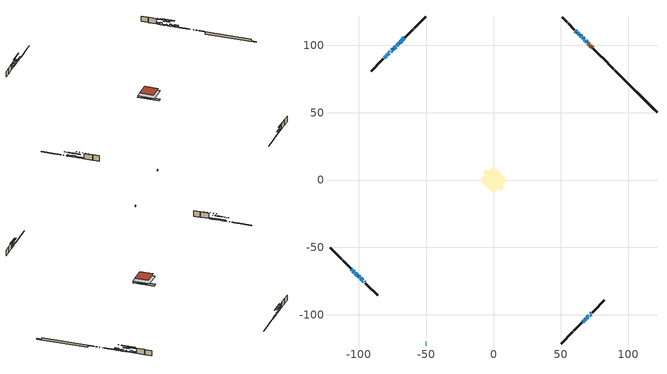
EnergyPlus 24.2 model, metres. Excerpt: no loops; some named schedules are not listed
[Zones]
conditioned space
 floor outside (Floor1 construction): -1.71,0 0,1.71 1.71,0 0,-1.71 z1.16
 floor outside (Floor2 construction): -5.49,0 0,5.49 5.49,0 0,-5.49 z1.16
 floor adiabatic (AdiabaticFloorConstruction): -10.21,0 0,10.21 10.21,0 0,-10.21 z3.6
 floor foundation (Slab1 construction): -7.83,5.43 -5.43,7.83 7.83,-5.43 5.43,-7.83 z-0.8
 wall outside (RimJoist1 construction): 50.3,-121.45 59.02,-112.73 / -121.45,-50.3 -112.73,-59.02 / -50.3,121.45 -59.02,112.73 / 89.47,82.29 80.75,91 z1.16:1.46
 wall outside (RimJoist2 construction): 59.68,-112.07 65.55,-106.2 / -112.07,-59.68 -106.2,-65.55 / -59.68,112.07 -65.55,106.2 / 80.09,91.66 74.22,97.53 z1.16:1.46
 wall outside (AdiabaticWallConstruction 1): 73.56,98.19 73.26,98.49 / 72.61,99.14 72,99.75 / 71.34,100.41 70.93,100.82 z1.16:3.19
 wall outside (AdiabaticWallConstruction): 70.27,101.48 69.75,102 / -50.31,-121.45 -49.85,-121.45 z1.16:2.38; 66.21,-105.54 67.04,-104.72 / 67.69,-104.06 68.52,-103.23 / 69.17,-102.58 70,-101.75 / -98.77,-72.98 -97.12,-74.63 z1.16:2; -105.54,-66.21 -105.16,-66.59 / 66.51,105.24 66.13,105.62 / -77.52,94.23 -79.19,92.56 z1.16:2.3; -104.51,-67.24 -103.25,-68.5 z1.16:2.13; -102.6,-69.16 -100.8,-70.95 z1.16:2.48; -100.14,-71.61 -99.42,-72.33 / 61.83,109.92 60.79,110.97 / -76.15,95.61 -76.87,94.89 / 71.85,-99.9 72.57,-99.18 z1.16:2.18; 69.1,102.65 68.36,103.39 / -74.75,97 -75.49,96.26 z1.16:2.56; 67.7,104.05 67.16,104.59 / 65.48,106.28 64.4,107.35 z1.16:1.54; -66.21,105.54 -69.66,102.09 / -70.31,101.44 -71.97,99.79 z1.16:2.05; -72.62,99.13 -74.1,97.66 z1.16:2.58; 63.74,108.01 62.48,109.27 / -79.85,91.9 -81.11,90.65 z1.16:3.19; 70.65,-101.1 71.2,-100.56 z1.16:1.72; -96.46,-75.29 -95.85,-75.9 z1.16:1.8
 wall outside (Wall1 construction): 73.23,-98.52 78,-93.75 / -95.19,-76.56 -90.42,-81.34 / -81.76,89.99 -86.54,85.21 / 60.13,111.62 55.35,116.4 z1.16:6.04
 wall outside (Wall2 construction): 78.66,-93.09 82.4,-89.36 / -89.76,-81.99 -86.03,-85.73 / -87.2,84.55 -90.93,80.82 / 54.7,117.06 50.96,120.79 z1.16:6.04
 wall foundation (FoundationWall1 construction): 90.12,81.63,-0.8 90.12,81.63,1.16 118.31,53.44,1.16 118.31,53.44,-0.13 121.45,50.3,-0.13 121.45,50.3,-0.8
 window (WindowConstruction 20): 70.27,101.48 69.75,102 z1.16:2.38
 window (WindowConstruction 8): 66.21,-105.54 67.03,-104.72 z1.16:2
 window (WindowConstruction 9): -105.54,-66.21 -105.17,-66.59 z1.16:2.3
 window (WindowConstruction 10): -104.51,-67.24 -103.25,-68.5 z1.16:2.13
 window (WindowConstruction 11): -102.6,-69.16 -100.8,-70.95 z1.16:2.48
 window (WindowConstruction 12): -100.14,-71.61 -99.42,-72.33 z1.16:2.17
 window (WindowConstruction 13): 69.1,102.65 68.36,103.39 z1.16:2.56
 window (WindowConstruction 14): 67.7,104.05 67.16,104.59 z1.16:1.54
 window (WindowConstruction 15): -66.21,105.54 -69.66,102.09 z1.16:2.05
 window (WindowConstruction 16): -70.31,101.44 -71.97,99.79 z1.16:2.05
 window (WindowConstruction): 66.51,105.24 66.13,105.62 z1.16:2.3
 window (WindowConstruction 17): 67.69,-104.06 68.52,-103.23 z1.16:2
 window (WindowConstruction 18): 69.17,-102.58 70,-101.75 z1.16:2
 window (WindowConstruction 19): -98.77,-72.98 -97.12,-74.63 z1.16:2
 window (WindowConstruction 25): -50.3,-121.45 -49.85,-121.45 z1.16:2.38
 window (WindowConstruction 21): 65.47,106.28 64.4,107.35 z1.16:1.54
 window (WindowConstruction 22): -72.62,99.13 -74.1,97.66 z1.16:2.58
 window (WindowConstruction 1): 63.74,108.01 62.48,109.27 z1.16:3.19
 window (WindowConstruction 23): 70.66,-101.1 71.2,-100.56 z1.16:1.72
 window (WindowConstruction 24): -96.46,-75.29 -95.85,-75.9 z1.16:1.79
 window (WindowConstruction 2): 61.83,109.92 60.79,110.96 z1.16:2.17
 window (WindowConstruction 3): -74.75,97 -75.49,96.26 z1.16:2.56
 window (WindowConstruction 4): -76.15,95.6 -76.86,94.89 z1.16:2.17
 window (WindowConstruction 5): -77.52,94.23 -79.19,92.56 z1.16:2.3
 window (WindowConstruction 6): -79.85,91.9 -81.11,90.65 z1.16:3.19
 window (WindowConstruction 7): 71.85,-99.9 72.57,-99.18 z1.16:2.17
 door (Door): 73.56,98.19 73.26,98.49 z1.16:3.19
 door (Door 1): 72.61,99.14 72,99.75 z1.16:3.19
 door (Door 2): 71.34,100.41 70.93,100.82 z1.16:3.19
 ceiling adiabatic (AdiabaticFloorConstruction): 0,-10.21 10.21,0 0,10.21 -10.21,0 z3.6
 roof outside (Roof1 construction): 0,8.41 -8.41,0 0,-8.41 8.41,0 z6.04
shading: 68.8,-102.96 64.45,-107.3 64.74,-107.59 69.09,-103.25 z4.49; -103.4,-68.35 -107.3,-64.45 -107.59,-64.74 -103.7,-68.64 z4.79; -101.49,-70.26 -106.27,-65.48 -106.56,-65.77 -101.78,-70.55 z4.62; -99.04,-72.71 -104.36,-67.4 -104.65,-67.69 -99.33,-73 z4.97; -97.66,-74.09 -101.9,-69.85 -102.19,-70.14 -97.96,-74.38 z4.67; 68.22,103.53 69.24,102.51 69.53,102.8 68.51,103.83 z2.76; 63.7,108.05 71.17,100.58 71.46,100.87 63.99,108.34 z6.44; -69.8,101.95 -66.07,105.68 -66.36,105.98 -70.09,102.24 z2.25; -72.11,99.64 -70.17,101.58 -70.46,101.87 -72.4,99.94 z2.25; 64.37,107.38 68.27,103.48 68.56,103.77 64.66,107.67 z4.79; 68.66,-103.09 67.55,-104.2 67.84,-104.49 68.95,-103.38 z2.2; 70.14,-101.61 69.03,-102.72 69.32,-103.01 70.43,-101.9 z2.2; -96.98,-74.78 -98.91,-72.84 -99.2,-73.13 -97.27,-75.07 z2.2; 60.93,110.82 68.94,102.81 69.23,103.1 61.22,111.11 z6.44; -77.56,94.19 -69.16,102.6 -69.45,102.89 -77.85,94.48 z7.48; 60.72,111.03 65.5,106.25 65.79,106.54 61.01,111.32 z5.68; 74.66,-97.09 67.19,-104.56 67.48,-104.85 74.95,-97.38 z6.62; -92.38,-79.37 -99.93,-71.83 -100.22,-72.12 -92.68,-79.66 z6.7; 60.64,111.11 61.97,109.78 62.26,110.07 60.94,111.4 z2.38; -77.25,94.5 -72.99,98.76 -73.28,99.05 -77.54,94.79 z5.05; -78.63,93.13 -74.39,97.37 -74.68,97.66 -78.92,93.42 z4.67; -80.95,90.8 -75.76,95.99 -76.05,96.28 -81.24,91.09 z4.79; -82.87,88.89 -78.09,93.66 -78.38,93.95 -83.16,89.18 z5.68; 74.33,-97.42 70.09,-101.66 70.38,-101.95 74.62,-97.71 z4.67
[Building]
Building 1: Terrain=Suburbs
[Site:Location]
Edmonton Intl AP_AB: Latitude {deg}=53.31; Longitude {deg}=-113.58; Time Zone {hr}=-7; Elevation {m}=723; Keep Site Location Information=Yes
[Site:GroundTemperature:Shallow]
-1.56185, -3.61833, -3.78302, -2.80711, 1.11059, 5.01004, 8.39065, 10.5322, 10.7141, 8.97234, 5.67794, 1.89811
[Site:WaterMainsTemperature]
Calculation Method=Schedule; Temperature Schedule=mains temperature schedule
[Material] Roughness=Rough; Thermal Absorptance=0.9
Name | Thickness {m} | Conductivity {W/m-K} | Density {kg/m3} | Specific Heat {J/kg-K} | Solar Absorptance | Visible Absorptance
asphalt or fiberglass shingles | 0.00635 | 0.162714 | 1121.4 | 1465.45 | 0.4 | 0.4
concrete 4.0 in. | 0.1016 | 1.803125 | 2242.8 | 837.4 | 0.7 | 0.7
concrete 8.0 in. | 0.2032 | 1.803125 | 2242.8 | 837.4 | 0.7 | 0.7
door material | 0.04445 | 0.053851 | 512.64 | 1214.23 | 0.7 | 0.7
door material 1 | 0.04445 | 0.188738 | 512.64 | 1214.23 | 0.7 | 0.7
exterior vertical ins | 0.0454343 | 0.029427 | 32.04 | 1214.23 | 0.7 | 0.7
floor covering | 0.0127 | 0.0433444 | 54.468 | 1339.84 | 0.6 | 0.6
floor rigid ins | 0.051816 | 0.029427 | 32.04 | 1214.23 | 0.7 | 0.7
floor rigid ins 1; wall rigid ins | 0.512978 | 0.029427 | 32.04 | 1214.23 | 0.7 | 0.7
floor stud and cavity | 0.1397 | 0.463428 | 92.3553 | 1139.71 | 0.7 | 0.7
floor stud and cavity 1 | 0.1397 | 0.375657 | 92.3553 | 1139.71 | 0.7 | 0.7
floor stud and cavity 2 | 0.1397 | 1.75129 | 37.0049 | 1207.88 | 0.7 | 0.7
furniture material conditioned space 1 | 0.1524 | 0.115458 | 640.8 | 1214.23 | 0.6 | 0.6
gypsum board | 0.0127 | 0.160291 | 801 | 837.4 | 0.6 | 0.6
gypsum board 1 | 0.0127 | 0.160291 | 801 | 837.4 | 0.7 | 0.7
osb sheathing 0.5 in. | 0.0127 | 0.115458 | 512.64 | 1214.23 | 0.7 | 0.7
osb sheathing 0.75 in. | 0.01905 | 0.115458 | 512.64 | 1214.23 | 0.7 | 0.7
osb sheathing 2.0 in. | 0.0508 | 0.115458 | 512.64 | 1214.23 | 0.7 | 0.7
rim joist stud and cavity | 0.0508 | 0.0296329 | 125.044 | 1163.47 | 0.6 | 0.6
roof rigid ins | 0.103632 | 0.029427 | 32.04 | 1214.23 | 0.7 | 0.7
roof stud and cavity | 0.2032 | 0.227642 | 78.34581 | 1123.46 | 0.7 | 0.7
wall stud and cavity | 0.1397 | 0.0931203 | 139.0536 | 1170.24 | 0.7 | 0.7
wall stud and cavity 1 | 0.1397 | 0.09367 | 139.0536 | 1170.24 | 0.7 | 0.7
wall stud and cavity 2 | 0.0889 | 0.380278 | 52.3479 | 1209.89 | 0.7 | 0.7
wall stud and cavity 3 | 0.0889 | 0.391764 | 83.0341 | 1211.67 | 0.7 | 0.7
wood siding | 0.0254 | 0.102417 | 544.68 | 1172.36 | 0.4 | 0.4
wood siding 1; wood siding 2; wood siding 3 | 0.0254 | 0.102417 | 544.68 | 1172.36 | 0.7 | 0.7
[WindowMaterial:SimpleGlazingSystem]
Name | U-Factor {W/m2-K} | Solar Heat Gain Coefficient
WindowMaterial | 2.09689 | 0.42
WindowMaterial 1 | 2.97754 | 0.59
WindowMaterial 10 | 1.802765 | 0.51
WindowMaterial 11 | 1.777214 | 0.55
WindowMaterial 12 | 2.055436 | 0.45
WindowMaterial 13 | 3.310274 | 0.62
WindowMaterial 14 | 1.94528 | 0.48
WindowMaterial 15 | 2.55624 | 0.26
WindowMaterial 16 | 2.52557 | 0.27
WindowMaterial 17 | 3.30687 | 0.6
WindowMaterial 2 | 1.94074 | 0.48
WindowMaterial 3 | 1.95096 | 0.48
WindowMaterial 4 | 3.30346 | 0.65
WindowMaterial 5 | 1.64208 | 0.58
WindowMaterial 6 | 1.92257 | 0.48
WindowMaterial 7 | 1.9061 | 0.49
WindowMaterial 8 | 1.76472 | 0.53
WindowMaterial 9 | 2.626075 | 0.26
[Construction]
AdiabaticFloorConstruction: floor stud and cavity 2, floor rigid ins 1, osb sheathing 0.75 in., floor covering
AdiabaticWallConstruction: wood siding 2, wall rigid ins, wall stud and cavity 2, gypsum board
AdiabaticWallConstruction 1: wood siding 3, wall rigid ins, wall stud and cavity 2, gypsum board
Door; Door 2: door material
Door 1: door material 1
Floor1 construction: floor stud and cavity, floor rigid ins, osb sheathing 0.75 in., floor covering
Floor2 construction: floor stud and cavity 1, floor rigid ins, osb sheathing 0.75 in., floor covering
FoundationWall1 construction: concrete 8.0 in., gypsum board 1
furniture construction conditioned space 1: furniture material conditioned space 1
PartitionWallConstruction: gypsum board, wall stud and cavity 3, gypsum board
RimJoist1 construction; RimJoist2 construction: wood siding 1, osb sheathing 2.0 in., rim joist stud and cavity
Roof1 construction: asphalt or fiberglass shingles, roof rigid ins, osb sheathing 0.75 in., roof stud and cavity, gypsum board
Slab1 construction: concrete 4.0 in.
Wall1 construction: wood siding, osb sheathing 0.5 in., wall stud and cavity, gypsum board
Wall2 construction: wood siding, osb sheathing 0.5 in., wall stud and cavity 1, gypsum board
WindowConstruction; WindowConstruction 9: WindowMaterial
WindowConstruction 1; WindowConstruction 6: WindowMaterial 1
WindowConstruction 10: WindowMaterial 7
WindowConstruction 11: WindowMaterial 8
WindowConstruction 12; WindowConstruction 4; WindowConstruction 7: WindowMaterial 4
WindowConstruction 13; WindowConstruction 3: WindowMaterial 3
WindowConstruction 14; WindowConstruction 21: WindowMaterial 9
WindowConstruction 15: WindowMaterial 10
WindowConstruction 16: WindowMaterial 11
WindowConstruction 17: WindowMaterial 12
WindowConstruction 18; WindowConstruction 19; WindowConstruction 8: WindowMaterial 6
WindowConstruction 2: WindowMaterial 2
WindowConstruction 20: WindowMaterial 13
WindowConstruction 22: WindowMaterial 14
WindowConstruction 23: WindowMaterial 15
WindowConstruction 24: WindowMaterial 16
WindowConstruction 25: WindowMaterial 17
WindowConstruction 5: WindowMaterial 5
[Zone]
conditioned space: Multiplier=1; Volume {m3}=660.2; Part of Total Floor Area=Yes
[Space]
conditioned space 1: Zone=conditioned space; Volume {m3}=660.2
[SurfaceProperty:ExposedFoundationPerimeter]
Slab1: Exposed Perimeter Calculation Method=TotalExposedPerimeter; Total Exposed Perimeter {m}=44.299
[InternalMass] Zone or ZoneList=conditioned space; Space or SpaceList=conditioned space 1
Name | Construction | Surface Area {m2}
furniture mass conditioned space 1 | furniture construction conditioned space 1 | 135.276
partition wall mass | PartitionWallConstruction | 338.19
[Lights]
interior lighting: Zone or ZoneList or Space or SpaceList=conditioned space 1; Schedule=interior lighting schedule; Design Level Calculation Method=LightingLevel; Lighting Level {W}=343.2; Return Air Fraction=0; Fraction Radiant=0.6; Fraction Visible=0.2; Fraction Replaceable=1
[People]
occupants: Zone or ZoneList or Space or SpaceList=conditioned space 1; Number of People Schedule=occupants schedule; Number of People Calculation Method=People; Number of People=3; Fraction Radiant=0.314171; Sensible Heat Fraction=0.56303; Activity Level Schedule=occupants activity schedule; Carbon Dioxide Generation Rate {m3/s-W}=0; Enable ASHRAE 55 Comfort Warnings=No; Mean Radiant Temperature Calculation Type=EnclosureAveraged
[ElectricEquipment] Zone or ZoneList or Space or SpaceList=conditioned space 1; Design Level Calculation Method=EquipmentLevel
Name | Schedule | Design Level {W} | Fraction Latent | Fraction Radiant | Fraction Lost
clothes dryer | clothes dryer schedule | 140.772 | 0.015 | 0.081 | 0.85
clothes washer | clothes washer schedule | 32.1985 | 0.03 | 0.162 | 0.7
cooking range | cooking range schedule | 215.147 | 0.08 | 0.432 | 0.2
dishwasher | dishwasher schedule | 66.8632 | 0.3 | 0.18 | 0.4
fridge | fridge schedule | 72.9452 | 0 | 0.6 | 0
mech vent house fan | mech vent house fan schedule | 0 | 0 | 0 | 1
mech vent house fan cfis | mech vent house fan cfis schedule | 0 | 0 | 0 | 0
mech vent range fan 0 | mech vent range fan 0 schedule | 57 | 0 | 0 | 1
misc plug loads | misc plug loads schedule | 494.7 | 0.045 | 0.513 | 0.1
whole house fan | Always On Discrete | 0 | 0 | 0 | 1
[OtherEquipment] Zone or ZoneList or Space or SpaceList=conditioned space 1; Design Level Calculation Method=EquipmentLevel
Name | Fuel Type | Schedule | Design Level {W} | Fraction Latent | Fraction Radiant | Fraction Lost
clothes dryer 1 | Electricity | clothes dryer schedule | 0 | 0.015 | 0.081 | 0.85
cooking range 1 | Electricity | cooking range schedule | 0 | 0.08 | 0.432 | 0.2
general water use latent | None | general water use schedule | 62.594 | 1 | 0 | 0
general water use sensible | None | general water use schedule | -61.6891 | 0 | 0.6 | 0
mech vent house fan latent load | None | Always On Discrete | 0 | 1 | 0 | 0
mech vent house fan sensible load | None | Always On Discrete | 0 | 0 | 0 | 0
water heater energy adjustment1 | NaturalGas | Always On Discrete | 0.01 | 0 | 0 | 1
[ZoneInfiltration:DesignFlowRate] Zone or ZoneList or Space or SpaceList=conditioned space 1; Schedule=Always On Discrete; Design Flow Rate Calculation Method=Flow/Zone; Design Flow Rate {m3/s}=0
infil flow; natural vent flow; whole house fan flow
[Foundation:Kiva]
Foundation Kiva 1: Initial Indoor Air Temperature {C}=18; Wall Height Above Grade {m}=1.15998; Wall Depth Below Slab {m}=0.2032; Custom Block Material Name 1=exterior vertical ins; Custom Block Depth 1 {m}=1.95999; Custom Block X Position 1 {m}=0.2159; Custom Block Z Position 1 {m}=0
[Foundation:Kiva:Settings]
Soil Conductivity {W/m-K}=0.849921; Soil Density {kg/m3}=1842.3; Soil Specific Heat {J/kg-K}=418.7; Ground Solar Absorptivity=0.9; Ground Thermal Absorptivity=0.9; Ground Surface Roughness {m}=0.03; Far-Field Width {m}=40; Deep-Ground Boundary Condition=ZeroFlux; Deep-Ground Depth {m}=40; Minimum Cell Dimension {m}=0.2; Maximum Cell Growth Coefficient=3; Simulation Timestep=Timestep
[Exterior:Lights]
exterior lighting: Schedule=exterior lighting schedule; Design Level {W}=75.6
[Schedule:Week:Daily]
interior lighting schedule Week Rule - Jan1-Jan27: interior lighting schedule day, interior lighting schedule day, interior lighting schedule day, interior lighting schedule day, interior lighting schedule day, interior lighting schedule day, interior lighting schedule day, interior lighting schedule default day, interior lighting schedule default day, interior lighting schedule default day, interior lighting schedule default day, interior lighting schedule default day
interior lighting schedule Week Rule - Jan28-Feb3: interior lighting schedule day, interior lighting schedule day, interior lighting schedule day, interior lighting schedule day, interior lighting schedule day 1, interior lighting schedule day 1, interior lighting schedule day 1, interior lighting schedule default day, interior lighting schedule default day, interior lighting schedule default day, interior lighting schedule default day, interior lighting schedule default day
interior lighting schedule Week Rule - Feb4-Feb24: interior lighting schedule day 1, interior lighting schedule day 1, interior lighting schedule day 1, interior lighting schedule day 1, interior lighting schedule day 1, interior lighting schedule day 1, interior lighting schedule day 1, interior lighting schedule default day, interior lighting schedule default day, interior lighting schedule default day, interior lighting schedule default day, interior lighting schedule default day
interior lighting schedule Week Rule - Feb25-Mar3: interior lighting schedule day 1, interior lighting schedule day 1, interior lighting schedule day 1, interior lighting schedule day 1, interior lighting schedule day 2, interior lighting schedule day 2, interior lighting schedule day 2, interior lighting schedule default day, interior lighting schedule default day, interior lighting schedule default day, interior lighting schedule default day, interior lighting schedule default day
interior lighting schedule Week Rule - Mar4-Mar31: interior lighting schedule day 2, interior lighting schedule day 2, interior lighting schedule day 2, interior lighting schedule day 2, interior lighting schedule day 2, interior lighting schedule day 2, interior lighting schedule day 2, interior lighting schedule default day, interior lighting schedule default day, interior lighting schedule default day, interior lighting schedule default day, interior lighting schedule default day
interior lighting schedule Week Rule - Apr1-Apr28: interior lighting schedule day 3, interior lighting schedule day 3, interior lighting schedule day 3, interior lighting schedule day 3, interior lighting schedule day 3, interior lighting schedule day 3, interior lighting schedule day 3, interior lighting schedule default day, interior lighting schedule default day, interior lighting schedule default day, interior lighting schedule default day, interior lighting schedule default day
interior lighting schedule Week Rule - Apr29-May5: interior lighting schedule day 3, interior lighting schedule day 3, interior lighting schedule day 4, interior lighting schedule day 4, interior lighting schedule day 4, interior lighting schedule day 4, interior lighting schedule day 4, interior lighting schedule default day, interior lighting schedule default day, interior lighting schedule default day, interior lighting schedule default day, interior lighting schedule default day
interior lighting schedule Week Rule - May6-May26: interior lighting schedule day 4, interior lighting schedule day 4, interior lighting schedule day 4, interior lighting schedule day 4, interior lighting schedule day 4, interior lighting schedule day 4, interior lighting schedule day 4, interior lighting schedule default day, interior lighting schedule default day, interior lighting schedule default day, interior lighting schedule default day, interior lighting schedule default day
interior lighting schedule Week Rule - May27-Jun2: interior lighting schedule day 4, interior lighting schedule day 4, interior lighting schedule day 4, interior lighting schedule day 4, interior lighting schedule day 4, interior lighting schedule day 5, interior lighting schedule day 5, interior lighting schedule default day, interior lighting schedule default day, interior lighting schedule default day, interior lighting schedule default day, interior lighting schedule default day
interior lighting schedule Week Rule - Jun3-Jun30: interior lighting schedule day 5, interior lighting schedule day 5, interior lighting schedule day 5, interior lighting schedule day 5, interior lighting schedule day 5, interior lighting schedule day 5, interior lighting schedule day 5, interior lighting schedule default day, interior lighting schedule default day, interior lighting schedule default day, interior lighting schedule default day, interior lighting schedule default day
interior lighting schedule Week Rule - Jul1-Jul28: interior lighting schedule day 6, interior lighting schedule day 6, interior lighting schedule day 6, interior lighting schedule day 6, interior lighting schedule day 6, interior lighting schedule day 6, interior lighting schedule day 6, interior lighting schedule default day, interior lighting schedule default day, interior lighting schedule default day, interior lighting schedule default day, interior lighting schedule default day
interior lighting schedule Week Rule - Jul29-Aug4: interior lighting schedule day 6, interior lighting schedule day 6, interior lighting schedule day 6, interior lighting schedule day 7, interior lighting schedule day 7, interior lighting schedule day 7, interior lighting schedule day 7, interior lighting schedule default day, interior lighting schedule default day, interior lighting schedule default day, interior lighting schedule default day, interior lighting schedule default day
interior lighting schedule Week Rule - Aug5-Aug25: interior lighting schedule day 7, interior lighting schedule day 7, interior lighting schedule day 7, interior lighting schedule day 7, interior lighting schedule day 7, interior lighting schedule day 7, interior lighting schedule day 7, interior lighting schedule default day, interior lighting schedule default day, interior lighting schedule default day, interior lighting schedule default day, interior lighting schedule default day
interior lighting schedule Week Rule - Aug26-Sep1: interior lighting schedule day 7, interior lighting schedule day 7, interior lighting schedule day 7, interior lighting schedule day 7, interior lighting schedule day 7, interior lighting schedule day 7, interior lighting schedule day 8, interior lighting schedule default day, interior lighting schedule default day, interior lighting schedule default day, interior lighting schedule default day, interior lighting schedule default day
interior lighting schedule Week Rule - Sep2-Sep29: interior lighting schedule day 8, interior lighting schedule day 8, interior lighting schedule day 8, interior lighting schedule day 8, interior lighting schedule day 8, interior lighting schedule day 8, interior lighting schedule day 8, interior lighting schedule default day, interior lighting schedule default day, interior lighting schedule default day, interior lighting schedule default day, interior lighting schedule default day
interior lighting schedule Week Rule - Sep30-Oct6: interior lighting schedule day 8, interior lighting schedule day 9, interior lighting schedule day 9, interior lighting schedule day 9, interior lighting schedule day 9, interior lighting schedule day 9, interior lighting schedule day 9, interior lighting schedule default day, interior lighting schedule default day, interior lighting schedule default day, interior lighting schedule default day, interior lighting schedule default day
interior lighting schedule Week Rule - Oct7-Oct27: interior lighting schedule day 9, interior lighting schedule day 9, interior lighting schedule day 9, interior lighting schedule day 9, interior lighting schedule day 9, interior lighting schedule day 9, interior lighting schedule day 9, interior lighting schedule default day, interior lighting schedule default day, interior lighting schedule default day, interior lighting schedule default day, interior lighting schedule default day
interior lighting schedule Week Rule - Oct28-Nov3: interior lighting schedule day 9, interior lighting schedule day 9, interior lighting schedule day 9, interior lighting schedule day 9, interior lighting schedule day 10, interior lighting schedule day 10, interior lighting schedule day 10, interior lighting schedule default day, interior lighting schedule default day, interior lighting schedule default day, interior lighting schedule default day, interior lighting schedule default day
interior lighting schedule Week Rule - Nov4-Nov24: interior lighting schedule day 10, interior lighting schedule day 10, interior lighting schedule day 10, interior lighting schedule day 10, interior lighting schedule day 10, interior lighting schedule day 10, interior lighting schedule day 10, interior lighting schedule default day, interior lighting schedule default day, interior lighting schedule default day, interior lighting schedule default day, interior lighting schedule default day
interior lighting schedule Week Rule - Nov25-Dec1: interior lighting schedule day 10, interior lighting schedule day 10, interior lighting schedule day 10, interior lighting schedule day 10, interior lighting schedule day 10, interior lighting schedule day 10, interior lighting schedule day 11, interior lighting schedule default day, interior lighting schedule default day, interior lighting schedule default day, interior lighting schedule default day, interior lighting schedule default day
interior lighting schedule Week Rule - Dec2-Dec31: interior lighting schedule day 11, interior lighting schedule day 11, interior lighting schedule day 11, interior lighting schedule day 11, interior lighting schedule day 11, interior lighting schedule day 11, interior lighting schedule day 11, interior lighting schedule default day, interior lighting schedule default day, interior lighting schedule default day, interior lighting schedule default day, interior lighting schedule default day
occupants schedule Week Rule - Jan1-Dec31: occupants schedule day, occupants schedule day, occupants schedule day, occupants schedule day, occupants schedule day, occupants schedule day, occupants schedule day, occupants schedule default day, occupants schedule default day, occupants schedule default day, occupants schedule default day, occupants schedule default day
clothes dryer schedule Week Rule - Jan1-Dec31: clothes dryer schedule day, clothes dryer schedule day, clothes dryer schedule day, clothes dryer schedule day, clothes dryer schedule day, clothes dryer schedule day, clothes dryer schedule day, clothes dryer schedule default day, clothes dryer schedule default day, clothes dryer schedule default day, clothes dryer schedule default day, clothes dryer schedule default day
clothes washer schedule Week Rule - Jan1-Dec31: clothes washer schedule day, clothes washer schedule day, clothes washer schedule day, clothes washer schedule day, clothes washer schedule day, clothes washer schedule day, clothes washer schedule day, clothes washer schedule default day, clothes washer schedule default day, clothes washer schedule default day, clothes washer schedule default day, clothes washer schedule default day
cooking range schedule Week Rule - Jan1-Dec31: cooking range schedule day, cooking range schedule day, cooking range schedule day, cooking range schedule day, cooking range schedule day, cooking range schedule day, cooking range schedule day, cooking range schedule default day, cooking range schedule default day, cooking range schedule default day, cooking range schedule default day, cooking range schedule default day
dishwasher schedule Week Rule - Jan1-Dec31: dishwasher schedule day, dishwasher schedule day, dishwasher schedule day, dishwasher schedule day, dishwasher schedule day, dishwasher schedule day, dishwasher schedule day, dishwasher schedule default day, dishwasher schedule default day, dishwasher schedule default day, dishwasher schedule default day, dishwasher schedule default day
mech vent range fan 0 schedule Week Rule - Jan1-Dec31: mech vent range fan 0 schedule day, mech vent range fan 0 schedule day, mech vent range fan 0 schedule day, mech vent range fan 0 schedule day, mech vent range fan 0 schedule day, mech vent range fan 0 schedule day, mech vent range fan 0 schedule day, mech vent range fan 0 schedule default day, mech vent range fan 0 schedule default day, mech vent range fan 0 schedule default day, mech vent range fan 0 schedule default day, mech vent range fan 0 schedule default day
misc plug loads schedule Week Rule - Jan1-Dec31: misc plug loads schedule day, misc plug loads schedule day, misc plug loads schedule day, misc plug loads schedule day, misc plug loads schedule day, misc plug loads schedule day, misc plug loads schedule day, misc plug loads schedule default day, misc plug loads schedule default day, misc plug loads schedule default day, misc plug loads schedule default day, misc plug loads schedule default day
general water use schedule Week Rule - Jan1-Dec31: general water use schedule day, general water use schedule day, general water use schedule day, general water use schedule day, general water use schedule day, general water use schedule day, general water use schedule day, general water use schedule default day, general water use schedule default day, general water use schedule default day, general water use schedule default day, general water use schedule default day
exterior lighting schedule Week Rule - Jan1-Jan27: exterior lighting schedule day, exterior lighting schedule day, exterior lighting schedule day, exterior lighting schedule day, exterior lighting schedule day, exterior lighting schedule day, exterior lighting schedule day, exterior lighting schedule default day, exterior lighting schedule default day, exterior lighting schedule default day, exterior lighting schedule default day, exterior lighting schedule default day
exterior lighting schedule Week Rule - Jan28-Feb3: exterior lighting schedule day, exterior lighting schedule day, exterior lighting schedule day, exterior lighting schedule day, exterior lighting schedule day 1, exterior lighting schedule day 1, exterior lighting schedule day 1, exterior lighting schedule default day, exterior lighting schedule default day, exterior lighting schedule default day, exterior lighting schedule default day, exterior lighting schedule default day
exterior lighting schedule Week Rule - Feb4-Feb24: exterior lighting schedule day 1, exterior lighting schedule day 1, exterior lighting schedule day 1, exterior lighting schedule day 1, exterior lighting schedule day 1, exterior lighting schedule day 1, exterior lighting schedule day 1, exterior lighting schedule default day, exterior lighting schedule default day, exterior lighting schedule default day, exterior lighting schedule default day, exterior lighting schedule default day
exterior lighting schedule Week Rule - Feb25-Mar3: exterior lighting schedule day 1, exterior lighting schedule day 1, exterior lighting schedule day 1, exterior lighting schedule day 1, exterior lighting schedule day 2, exterior lighting schedule day 2, exterior lighting schedule day 2, exterior lighting schedule default day, exterior lighting schedule default day, exterior lighting schedule default day, exterior lighting schedule default day, exterior lighting schedule default day
exterior lighting schedule Week Rule - Mar4-Mar31: exterior lighting schedule day 2, exterior lighting schedule day 2, exterior lighting schedule day 2, exterior lighting schedule day 2, exterior lighting schedule day 2, exterior lighting schedule day 2, exterior lighting schedule day 2, exterior lighting schedule default day, exterior lighting schedule default day, exterior lighting schedule default day, exterior lighting schedule default day, exterior lighting schedule default day
exterior lighting schedule Week Rule - Apr1-Apr28: exterior lighting schedule day 3, exterior lighting schedule day 3, exterior lighting schedule day 3, exterior lighting schedule day 3, exterior lighting schedule day 3, exterior lighting schedule day 3, exterior lighting schedule day 3, exterior lighting schedule default day, exterior lighting schedule default day, exterior lighting schedule default day, exterior lighting schedule default day, exterior lighting schedule default day
exterior lighting schedule Week Rule - Apr29-May5: exterior lighting schedule day 3, exterior lighting schedule day 3, exterior lighting schedule day 4, exterior lighting schedule day 4, exterior lighting schedule day 4, exterior lighting schedule day 4, exterior lighting schedule day 4, exterior lighting schedule default day, exterior lighting schedule default day, exterior lighting schedule default day, exterior lighting schedule default day, exterior lighting schedule default day
exterior lighting schedule Week Rule - May6-May26: exterior lighting schedule day 4, exterior lighting schedule day 4, exterior lighting schedule day 4, exterior lighting schedule day 4, exterior lighting schedule day 4, exterior lighting schedule day 4, exterior lighting schedule day 4, exterior lighting schedule default day, exterior lighting schedule default day, exterior lighting schedule default day, exterior lighting schedule default day, exterior lighting schedule default day
exterior lighting schedule Week Rule - May27-Jun2: exterior lighting schedule day 4, exterior lighting schedule day 4, exterior lighting schedule day 4, exterior lighting schedule day 4, exterior lighting schedule day 4, exterior lighting schedule day 5, exterior lighting schedule day 5, exterior lighting schedule default day, exterior lighting schedule default day, exterior lighting schedule default day, exterior lighting schedule default day, exterior lighting schedule default day
exterior lighting schedule Week Rule - Jun3-Jun30: exterior lighting schedule day 5, exterior lighting schedule day 5, exterior lighting schedule day 5, exterior lighting schedule day 5, exterior lighting schedule day 5, exterior lighting schedule day 5, exterior lighting schedule day 5, exterior lighting schedule default day, exterior lighting schedule default day, exterior lighting schedule default day, exterior lighting schedule default day, exterior lighting schedule default day
exterior lighting schedule Week Rule - Jul1-Jul28: exterior lighting schedule day 6, exterior lighting schedule day 6, exterior lighting schedule day 6, exterior lighting schedule day 6, exterior lighting schedule day 6, exterior lighting schedule day 6, exterior lighting schedule day 6, exterior lighting schedule default day, exterior lighting schedule default day, exterior lighting schedule default day, exterior lighting schedule default day, exterior lighting schedule default day
exterior lighting schedule Week Rule - Jul29-Aug4: exterior lighting schedule day 6, exterior lighting schedule day 6, exterior lighting schedule day 6, exterior lighting schedule day 7, exterior lighting schedule day 7, exterior lighting schedule day 7, exterior lighting schedule day 7, exterior lighting schedule default day, exterior lighting schedule default day, exterior lighting schedule default day, exterior lighting schedule default day, exterior lighting schedule default day
[Schedule:Year]
interior lighting schedule: interior lighting schedule Week Rule - Jan1-Jan27, 1, 1, 1, 27, interior lighting schedule Week Rule - Jan28-Feb3, 1, 28, 2, 3, interior lighting schedule Week Rule - Feb4-Feb24, 2, 4, 2, 24, interior lighting schedule Week Rule - Feb25-Mar3, 2, 25, 3, 3, interior lighting schedule Week Rule - Mar4-Mar31, 3, 4, 3, 31, interior lighting schedule Week Rule - Apr1-Apr28, 4, 1, 4, 28, interior lighting schedule Week Rule - Apr29-May5, 4, 29, 5, 5, interior lighting schedule Week Rule - May6-May26, 5, 6, 5, 26, interior lighting schedule Week Rule - May27-Jun2, 5, 27, 6, 2, interior lighting schedule Week Rule - Jun3-Jun30, 6, 3, 6, 30, interior lighting schedule Week Rule - Jul1-Jul28, 7, 1, 7, 28, interior lighting schedule Week Rule - Jul29-Aug4, 7, 29, 8, 4, interior lighting schedule Week Rule - Aug5-Aug25, 8, 5, 8, 25, interior lighting schedule Week Rule - Aug26-Sep1, 8, 26, 9, 1, interior lighting schedule Week Rule - Sep2-Sep29, 9, 2, 9, 29, interior lighting schedule Week Rule - Sep30-Oct6, 9, 30, 10, 6, interior lighting schedule Week Rule - Oct7-Oct27, 10, 7, 10, 27, interior lighting schedule Week Rule - Oct28-Nov3, 10, 28, 11, 3, interior lighting schedule Week Rule - Nov4-Nov24, 11, 4, 11, 24, interior lighting schedule Week Rule - Nov25-Dec1, 11, 25, 12, 1, interior lighting schedule Week Rule - Dec2-Dec31, 12, 2, 12, 31
occupants schedule: occupants schedule Week Rule - Jan1-Dec31, 1, 1, 12, 31
clothes dryer schedule: clothes dryer schedule Week Rule - Jan1-Dec31, 1, 1, 12, 31
clothes washer schedule: clothes washer schedule Week Rule - Jan1-Dec31, 1, 1, 12, 31
cooking range schedule: cooking range schedule Week Rule - Jan1-Dec31, 1, 1, 12, 31
dishwasher schedule: dishwasher schedule Week Rule - Jan1-Dec31, 1, 1, 12, 31
mech vent range fan 0 schedule: mech vent range fan 0 schedule Week Rule - Jan1-Dec31, 1, 1, 12, 31
misc plug loads schedule: misc plug loads schedule Week Rule - Jan1-Dec31, 1, 1, 12, 31
general water use schedule: general water use schedule Week Rule - Jan1-Dec31, 1, 1, 12, 31
exterior lighting schedule: exterior lighting schedule Week Rule - Jan1-Jan27, 1, 1, 1, 27, exterior lighting schedule Week Rule - Jan28-Feb3, 1, 28, 2, 3, exterior lighting schedule Week Rule - Feb4-Feb24, 2, 4, 2, 24, exterior lighting schedule Week Rule - Feb25-Mar3, 2, 25, 3, 3, exterior lighting schedule Week Rule - Mar4-Mar31, 3, 4, 3, 31, exterior lighting schedule Week Rule - Apr1-Apr28, 4, 1, 4, 28, exterior lighting schedule Week Rule - Apr29-May5, 4, 29, 5, 5, exterior lighting schedule Week Rule - May6-May26, 5, 6, 5, 26, exterior lighting schedule Week Rule - May27-Jun2, 5, 27, 6, 2, exterior lighting schedule Week Rule - Jun3-Jun30, 6, 3, 6, 30, exterior lighting schedule Week Rule - Jul1-Jul28, 7, 1, 7, 28, exterior lighting schedule Week Rule - Jul29-Aug4, 7, 29, 8, 4, exterior lighting schedule Week Rule - Aug5-Aug25, 8, 5, 8, 25, exterior lighting schedule Week Rule - Aug26-Sep1, 8, 26, 9, 1, exterior lighting schedule Week Rule - Sep2-Sep29, 9, 2, 9, 29, exterior lighting schedule Week Rule - Sep30-Oct6, 9, 30, 10, 6, exterior lighting schedule Week Rule - Oct7-Oct27, 10, 7, 10, 27, exterior lighting schedule Week Rule - Oct28-Nov3, 10, 28, 11, 3, exterior lighting schedule Week Rule - Nov4-Nov24, 11, 4, 11, 24, exterior lighting schedule Week Rule - Nov25-Dec1, 11, 25, 12, 1, exterior lighting schedule Week Rule - Dec2-Dec31, 12, 2, 12, 31
[Schedule:Constant]
Name | Hourly Value
occupants activity schedule | 117.228
fridge schedule | 0
mech vent house fan schedule; mech vent house fan cfis schedule; Always On Discrete | 1
[Schedule:Compact]
mains temperature schedule: Through: 01/01, For: AllDays, Until: 24:00, 3.97167, Through: 01/02, For: AllDays, Until: 24:00, 3.90778, Through: 01/03, For: AllDays, Until: 24:00, 3.84556, Through: 01/04, For: AllDays, Until: 24:00, 3.78389, Through: 01/05, For: AllDays, Until: 24:00, 3.72278, Through: 01/06, For: AllDays, Until: 24:00, 3.66278, Through: 01/07, For: AllDays, Until: 24:00, 3.60389, Through: 01/08, For: AllDays, Until: 24:00, 3.54556, Through: 01/09, For: AllDays, Until: 24:00, 3.48833, Through: 01/10, For: AllDays, Until: 24:00, 3.43167, Through: 01/11, For: AllDays, Until: 24:00, 3.37611, Through: 01/12, For: AllDays, Until: 24:00, 3.32167, Through: 01/13, For: AllDays, Until: 24:00, 3.26833, Through: 01/14, For: AllDays, Until: 24:00, 3.21556, Through: 01/15, For: AllDays, Until: 24:00, 3.16444, Through: 01/16, For: AllDays, Until: 24:00, 3.11389, Through: 01/17, For: AllDays, Until: 24:00, 3.06444, Through: 01/18, For: AllDays, Until: 24:00, 3.01611, Through: 01/19, For: AllDays, Until: 24:00, 2.96889, Through: 01/20, For: AllDays, Until: 24:00, 2.92278, Through: 01/21, For: AllDays, Until: 24:00, 2.87722, Through: 01/22, For: AllDays, Until: 24:00, 2.83333, Through: 01/23, For: AllDays, Until: 24:00, 2.79056, Through: 01/24, For: AllDays, Until: 24:00, 2.74889, Through: 01/25, For: AllDays, Until: 24:00, 2.70833, Through: 01/26, For: AllDays, Until: 24:00, 2.66889, Through: 01/27, For: AllDays, Until: 24:00, 2.63056, Through: 01/28, For: AllDays, Until: 24:00, 2.59333, Through: 01/29, For: AllDays, Until: 24:00, 2.55778, Through: 01/30, For: AllDays, Until: 24:00, 2.52278, Through: 01/31, For: AllDays, Until: 24:00, 2.48944, Through: 02/01, For: AllDays, Until: 24:00, 2.45722, Through: 02/02, For: AllDays, Until: 24:00, 2.42611, Through: 02/03, For: AllDays, Until: 24:00, 2.39667, Through: 02/04, For: AllDays, Until: 24:00, 2.36833, Through: 02/05, For: AllDays, Until: 24:00, 2.34111, Through: 02/06, For: AllDays, Until: 24:00, 2.315, Through: 02/07, For: AllDays, Until: 24:00, 2.29056, Through: 02/08, For: AllDays, Until: 24:00, 2.26722, Through: 02/09, For: AllDays, Until: 24:00, 2.245, Through: 02/10, For: AllDays, Until: 24:00, 2.22444, Through: 02/11, For: AllDays, Until: 24:00, 2.20444, Through: 02/12, For: AllDays, Until: 24:00, 2.18667, Through: 02/13, For: AllDays, Until: 24:00, 2.17, Through: 02/14, For: AllDays, Until: 24:00, 2.15444, Through: 02/15, For: AllDays, Until: 24:00, 2.14, Through: 02/16, For: AllDays, Until: 24:00, 2.12722, Through: 02/17, For: AllDays, Until: 24:00, 2.11556, Through: 02/18, For: AllDays, Until: 24:00, 2.10556, Through: 02/19, For: AllDays, Until: 24:00, 2.09667, Through: 02/20, For: AllDays, Until: 24:00, 2.08889, Through: 02/21, For: AllDays, Until: 24:00, 2.08278, Through: 02/22, For: AllDays, Until: 24:00, 2.07833, Through: 02/23, For: AllDays, Until: 24:00, 2.07444, Through: 02/24, For: AllDays, Until: 24:00, 2.07278, Through: 02/25, For: AllDays, Until: 24:00, 2.07167, Through: 02/26, For: AllDays, Until: 24:00, 2.07222, Through: 02/27, For: AllDays, Until: 24:00, 2.07444, Through: 02/28, For: AllDays, Until: 24:00, 2.07778, Through: 03/01, For: AllDays, Until: 24:00, 2.08222, Through: 03/02, For: AllDays, Until: 24:00, 2.08833, Through: 03/03, For: AllDays, Until: 24:00, 2.09556, Through: 03/04, For: AllDays, Until: 24:00, 2.10444, Through: 03/05, For: AllDays, Until: 24:00, 2.11444, Through: 03/06, For: AllDays, Until: 24:00, 2.12556, Through: 03/07, For: AllDays, Until: 24:00, 2.13833, Through: 03/08, For: AllDays, Until: 24:00, 2.15278, Through: 03/09, For: AllDays, Until: 24:00, 2.16778, Through: 03/10, For: AllDays, Until: 24:00, 2.18444, Through: 03/11, For: AllDays, Until: 24:00, 2.20278, Through: 03/12, For: AllDays, Until: 24:00, 2.22167, Through: 03/13, For: AllDays, Until: 24:00, 2.24278, Through: 03/14, For: AllDays, Until: 24:00, 2.26444, Through: 03/15, For: AllDays, Until: 24:00, 2.28778, Through: 03/16, For: AllDays, Until: 24:00, 2.31222, Through: 03/17, For: AllDays, Until: 24:00, 2.33778, Through: 03/18, For: AllDays, Until: 24:00, 2.365, Through: 03/19, For: AllDays, Until: 24:00, 2.39333, Through: 03/20, For: AllDays, Until: 24:00, 2.42278, Through: 03/21, For: AllDays, Until: 24:00, 2.45389, Through: 03/22, For: AllDays, Until: 24:00, 2.48611, Through: 03/23, For: AllDays, Until: 24:00, 2.51889, Through: 03/24, For: AllDays, Until: 24:00, 2.55389, Through: 03/25, For: AllDays, Until: 24:00, 2.58944, Through: 03/26, For: AllDays, Until: 24:00, 2.62611, Through: 03/27, For: AllDays, Until: 24:00, 2.66444, Through: 03/28, For: AllDays, Until: 24:00, 2.70389, Through: 03/29, For: AllDays, Until: 24:00, 2.74389, Through: 03/30, For: AllDays, Until: 24:00, 2.78556, Through: 03/31, For: AllDays, Until: 24:00, 2.82833, Through: 04/01, For: AllDays, Until: 24:00, 2.87222, Through: 04/02, For: AllDays, Until: 24:00, 2.91722, Through: 04/03, For: AllDays, Until: 24:00, 2.96333, Through: 04/04, For: AllDays, Until: 24:00, 3.01056, Through: 04/05, For: AllDays, Until: 24:00, 3.05889, Through: 04/06, For: AllDays, Until: 24:00, 3.10833, Through: 04/07, For: AllDays, Until: 24:00, 3.15833, Through: 04/08, For: AllDays, Until: 24:00, 3.21, Through: 04/09, For: AllDays, Until: 24:00, 3.26222, Through: 04/10, For: AllDays, Until: 24:00, 3.31556, Through: 04/11, For: AllDays, Until: 24:00, 3.37, Through: 04/12, For: AllDays, Until: 24:00, 3.42556, Through: 04/13, For: AllDays, Until: 24:00, 3.48167, Through: 04/14, For: AllDays, Until: 24:00, 3.53889, Through: 04/15, For: AllDays, Until: 24:00, 3.59722, Through: 04/16, For: AllDays, Until: 24:00, 3.65611, Through: 04/17, For: AllDays, Until: 24:00, 3.71611, Through: 04/18, For: AllDays, Until: 24:00, 3.77667, Through: 04/19, For: AllDays, Until: 24:00, 3.83833, Through: 04/20, For: AllDays, Until: 24:00, 3.90111, Through: 04/21, For: AllDays, Until: 24:00, 3.96444, Through: 04/22, For: AllDays, Until: 24:00, 4.02833, Through: 04/23, For: AllDays, Until: 24:00, 4.09333, Through: 04/24, For: AllDays, Until: 24:00, 4.15889, Through: 04/25, For: AllDays, Until: 24:00, 4.225, Through: 04/26, For: AllDays, Until: 24:00, 4.29222, Through: 04/27, For: AllDays, Until: 24:00, 4.36, Through: 04/28, For: AllDays, Until: 24:00, 4.42833, Through: 04/29, For: AllDays, Until: 24:00, 4.49722, Through: 04/30, For: AllDays, Until: 24:00, 4.56667, Through: 05/01, For: AllDays, Until: 24:00, 4.63722, Through: 05/02, For: AllDays, Until: 24:00, 4.70833, Through: 05/03, For: AllDays, Until: 24:00, 4.77944, Through: 05/04, For: AllDays, Until: 24:00, 4.85167, Through: 05/05, For: AllDays, Until: 24:00, 4.92389, Through: 05/06, For: AllDays, Until: 24:00, 4.99722, Through: 05/07, For: AllDays, Until: 24:00, 5.07056, Through: 05/08, For: AllDays, Until: 24:00, 5.145, Through: 05/09, For: AllDays, Until: 24:00, 5.21944, Through: 05/10, For: AllDays, Until: 24:00, 5.29389, Through: 05/11, For: AllDays, Until: 24:00, 5.36944, Through: 05/12, For: AllDays, Until: 24:00, 5.445, Through: 05/13, For: AllDays, Until: 24:00, 5.52111, Through: 05/14, For: AllDays, Until: 24:00, 5.59722, Through: 05/15, For: AllDays, Until: 24:00, 5.67389, Through: 05/16, For: AllDays, Until: 24:00, 5.75056, Through: 05/17, For: AllDays, Until: 24:00, 5.82778, Through: 05/18, For: AllDays, Until: 24:00, 5.90556, Through: 05/19, For: AllDays, Until: 24:00, 5.98278, Through: 05/20, For: AllDays, Until: 24:00, 6.06056, Through: 05/21, For: AllDays, Until: 24:00, 6.13889, Through: 05/22, For: AllDays, Until: 24:00, 6.21667, Through: 05/23, For: AllDays, Until: 24:00, 6.295, Through: 05/24, For: AllDays, Until: 24:00, 6.37333, Through: 05/25, For: AllDays, Until: 24:00, 6.45222, Through: 05/26, For: AllDays, Until: 24:00, 6.53056, Through: 05/27, For: AllDays, Until: 24:00, 6.60889, Through: 05/28, For: AllDays, Until: 24:00, 6.68778, Through: 05/29, For: AllDays, Until: 24:00, 6.76611, Through: 05/30, For: AllDays, Until: 24:00, 6.84444, Through: 05/31, For: AllDays, Until: 24:00, 6.92278, Through: 06/01, For: AllDays, Until: 24:00, 7.00111, Through: 06/02, For: AllDays, Until: 24:00, 7.07944, Through: 06/03, For: AllDays, Until: 24:00, 7.15778, Through: 06/04, For: AllDays, Until: 24:00, 7.23556, Through: 06/05, For: AllDays, Until: 24:00, 7.31333, Through: 06/06, For: AllDays, Until: 24:00, 7.39056, Through: 06/07, For: AllDays, Until: 24:00, 7.46833, Through: 06/08, For: AllDays, Until: 24:00, 7.545, Through: 06/09, For: AllDays, Until: 24:00, 7.62222, Through: 06/10, For: AllDays, Until: 24:00, 7.69833, Through: 06/11, For: AllDays, Until: 24:00, 7.775, Through: 06/12, For: AllDays, Until: 24:00, 7.85056, Through: 06/13, For: AllDays, Until: 24:00, 7.92611, Through: 06/14, For: AllDays, Until: 24:00, 8.00111, Through: 06/15, For: AllDays, Until: 24:00, 8.07611, Through: 06/16, For: AllDays, Until: 24:00, 8.15056, Through: 06/17, For: AllDays, Until: 24:00, 8.22389, Through: 06/18, For: AllDays, Until: 24:00, 8.29778, Through: 06/19, For: AllDays, Until: 24:00, 8.37056, Through: 06/20, For: AllDays, Until: 24:00, 8.44278, Through: 06/21, For: AllDays, Until: 24:00, 8.51444, Through: 06/22, For: AllDays, Until: 24:00, 8.58611, Through: 06/23, For: AllDays, Until: 24:00, 8.65667, Through: 06/24, For: AllDays, Until: 24:00, 8.72667, Through: 06/25, For: AllDays, Until: 24:00, 8.79611, Through: 06/26, For: AllDays, Until: 24:00, 8.865, Through: 06/27, For: AllDays, Until: 24:00, 8.93333, Through: 06/28, For: AllDays, Until: 24:00, 9.00056, Through: 06/29, For: AllDays, Until: 24:00, 9.06778, Through: 06/30, For: AllDays, Until: 24:00, 9.13333, Through: 07/01, For: AllDays, Until: 24:00, 9.19889, Through: 07/02, For: AllDays, Until: 24:00, 9.26333, Through: 07/03, For: AllDays, Until: 24:00, 9.32722, Through: 07/04, For: AllDays, Until: 24:00, 9.39056, Through: 07/05, For: AllDays, Until: 24:00, 9.45278, Through: 07/06, For: AllDays, Until: 24:00, 9.51389, Through: 07/07, For: AllDays, Until: 24:00, 9.57444, Through: 07/08, For: AllDays, Until: 24:00, 9.63389, Through: 07/09, For: AllDays, Until: 24:00, 9.69278, Through: 07/10, For: AllDays, Until: 24:00, 9.75056, Through: 07/11, For: AllDays, Until: 24:00, 9.80778, Through: 07/12, For: AllDays, Until: 24:00, 9.86333, Through: 07/13, For: AllDays, Until: 24:00, 9.91833, Through: 07/14, For: AllDays, Until: 24:00, 9.97278, Through: 07/15, For: AllDays, Until: 24:00, 10.0256, Through: 07/16, For: AllDays, Until: 24:00, 10.0778, Through: 07/17, For: AllDays, Until: 24:00, 10.1289, Through: 07/18, For: AllDays, Until: 24:00, 10.1789, Through: 07/19, For: AllDays, Until: 24:00, 10.2278, Through: 07/20, For: AllDays, Until: 24:00, 10.2756, Through: 07/21, For: AllDays, Until: 24:00, 10.3222, Through: 07/22, For: AllDays, Until: 24:00, 10.3683, Through: 07/23, For: AllDays, Until: 24:00, 10.4128, Through: 07/24, For: AllDays, Until: 24:00, 10.4561, Through: 07/25, For: AllDays, Until: 24:00, 10.4989, Through: 07/26, For: AllDays, Until: 24:00, 10.54, Through: 07/27, For: AllDays, Until: 24:00, 10.58, Through: 07/28, For: AllDays, Until: 24:00, 10.6189, Through: 07/29, For: AllDays, Until: 24:00, 10.6567, Through: 07/30, For: AllDays, Until: 24:00, 10.6928, Through: 07/31, For: AllDays, Until: 24:00, 10.7283, Through: 08/01, For: AllDays, Until: 24:00, 10.7622, Through: 08/02, For: AllDays, Until: 24:00, 10.7956, Through: 08/03, For: AllDays, Until: 24:00, 10.8272, Through: 08/04, For: AllDays, Until: 24:00, 10.8572, Through: 08/05, For: AllDays, Until: 24:00, 10.8867, Through: 08/06, For: AllDays, Until: 24:00, 10.9144, Through: 08/07, For: AllDays, Until: 24:00, 10.9411, Through: 08/08, For: AllDays, Until: 24:00, 10.9667, Through: 08/09, For: AllDays, Until: 24:00, 10.9906, Through: 08/10, For: AllDays, Until: 24:00, 11.0133, Through: 08/11, For: AllDays, Until: 24:00, 11.035, Through: 08/12, For: AllDays, Until: 24:00, 11.055, Through: 08/13, For: AllDays, Until: 24:00, 11.0739, Through: 08/14, For: AllDays, Until: 24:00, 11.0917, Through: 08/15, For: AllDays, Until: 24:00, 11.1078, Through: 08/16, For: AllDays, Until: 24:00, 11.1228, Through: 08/17, For: AllDays, Until: 24:00, 11.1361, Through: 08/18, For: AllDays, Until: 24:00, 11.1483, Through: 08/19, For: AllDays, Until: 24:00, 11.1594, Through: 08/20, For: AllDays, Until: 24:00, 11.1689, Through: 08/21, For: AllDays, Until: 24:00, 11.1772, Through: 08/22, For: AllDays, Until: 24:00, 11.1844, Through: 08/23, For: AllDays, Until: 24:00, 11.19, Through: 08/24, For: AllDays, Until: 24:00, 11.1939, Through: 08/25, For: AllDays, Until: 24:00, 11.1967, Through: 08/26, For: AllDays, Until: 24:00, 11.1983, Through: 08/27, For: AllDays, Until: 24:00, 11.1983, Through: 08/28, For: AllDays, Until: 24:00, 11.1972, Through: 08/29, For: AllDays, Until: 24:00, 11.195, Through: 08/30, For: AllDays, Until: 24:00, 11.1911, Through: 08/31, For: AllDays, Until: 24:00, 11.1856, Through: 09/01, For: AllDays, Until: 24:00, 11.1789, Through: 09/02, For: AllDays, Until: 24:00, 11.1711, Through: 09/03, For: AllDays, Until: 24:00, 11.1617, Through: 09/04, For: AllDays, Until: 24:00, 11.1511, Through: 09/05, For: AllDays, Until: 24:00, 11.1394, Through: 09/06, For: AllDays, Until: 24:00, 11.1261, Through: 09/07, For: AllDays, Until: 24:00, 11.1111, Through: 09/08, For: AllDays, Until: 24:00, 11.0956, Through: 09/09, For: AllDays, Until: 24:00, 11.0778, Through: 09/10, For: AllDays, Until: 24:00, 11.0594, Through: 09/11, For: AllDays, Until: 24:00, 11.0394, Through: 09/12, For: AllDays, Until: 24:00, 11.0183, Through: 09/13, For: AllDays, Until: 24:00, 10.9961, Through: 09/14, For: AllDays, Until: 24:00, 10.9722, Through: 09/15, For: AllDays, Until: 24:00, 10.9472, Through: 09/16, For: AllDays, Until: 24:00, 10.9206, Through: 09/17, For: AllDays, Until: 24:00, 10.8928, Through: 09/18, For: AllDays, Until: 24:00, 10.8639, Through: 09/19, For: AllDays, Until: 24:00, 10.8339, Through: 09/20, For: AllDays, Until: 24:00, 10.8028, Through: 09/21, For: AllDays, Until: 24:00, 10.77, Through: 09/22, For: AllDays, Until: 24:00, 10.7361, Through: 09/23, For: AllDays, Until: 24:00, 10.7011, Through: 09/24, For: AllDays, Until: 24:00, 10.665, Through: 09/25, For: AllDays, Until: 24:00, 10.6272, Through: 09/26, For: AllDays, Until: 24:00, 10.5889, Through: 09/27, For: AllDays, Until: 24:00, 10.5489, Through: 09/28, For: AllDays, Until: 24:00, 10.5078, Through: 09/29, For: AllDays, Until: 24:00, 10.4661, Through: 09/30, For: AllDays, Until: 24:00, 10.4228, Through: 10/01, For: AllDays, Until: 24:00, 10.3783, Through: 10/02, For: AllDays, Until: 24:00, 10.3328, Through: 10/03, For: AllDays, Until: 24:00, 10.2861, Through: 10/04, For: AllDays, Until: 24:00, 10.2383, Through: 10/05, For: AllDays, Until: 24:00, 10.19, Through: 10/06, For: AllDays, Until: 24:00, 10.14, Through: 10/07, For: AllDays, Until: 24:00, 10.0894, Through: 10/08, For: AllDays, Until: 24:00, 10.0372, Through: 10/09, For: AllDays, Until: 24:00, 9.98444, Through: 10/10, For: AllDays, Until: 24:00, 9.93056, Through: 10/11, For: AllDays, Until: 24:00, 9.87611, Through: 10/12, For: AllDays, Until: 24:00, 9.82, Through: 10/13, For: AllDays, Until: 24:00, 9.76333, Through: 10/14, For: AllDays, Until: 24:00, 9.70611, Through: 10/15, For: AllDays, Until: 24:00, 9.64722, Through: 10/16, For: AllDays, Until: 24:00, 9.58778, Through: 10/17, For: AllDays, Until: 24:00, 9.52778, Through: 10/18, For: AllDays, Until: 24:00, 9.46667, Through: 10/19, For: AllDays, Until: 24:00, 9.40444, Through: 10/20, For: AllDays, Until: 24:00, 9.34167, Through: 10/21, For: AllDays, Until: 24:00, 9.27778, Through: 10/22, For: AllDays, Until: 24:00, 9.21333, Through: 10/23, For: AllDays, Until: 24:00, 9.14833, Through: 10/24, For: AllDays, Until: 24:00, 9.08222, Through: 10/25, For: AllDays, Until: 24:00, 9.01556, Through: 10/26, For: AllDays, Until: 24:00, 8.94833, Through: 10/27, For: AllDays, Until: 24:00, 8.88056, Through: 10/28, For: AllDays, Until: 24:00, 8.81167, Through: 10/29, For: AllDays, Until: 24:00, 8.74222, Through: 10/30, For: AllDays, Until: 24:00, 8.67222, Through: 10/31, For: AllDays, Until: 24:00, 8.60167, Through: 11/01, For: AllDays, Until: 24:00, 8.53056, Through: 11/02, For: AllDays, Until: 24:00, 8.45889, Through: 11/03, For: AllDays, Until: 24:00, 8.38667, Through: 11/04, For: AllDays, Until: 24:00, 8.31389, Through: 11/05, For: AllDays, Until: 24:00, 8.24056, Through: 11/06, For: AllDays, Until: 24:00, 8.16667, Through: 11/07, For: AllDays, Until: 24:00, 8.09278, Through: 11/08, For: AllDays, Until: 24:00, 8.01833, Through: 11/09, For: AllDays, Until: 24:00, 7.94278, Through: 11/10, For: AllDays, Until: 24:00, 7.86778, Through: 11/11, For: AllDays, Until: 24:00, 7.79167, Through: 11/12, For: AllDays, Until: 24:00, 7.71556, Through: 11/13, For: AllDays, Until: 24:00, 7.63944, Through: 11/14, For: AllDays, Until: 24:00, 7.56222, Through: 11/15, For: AllDays, Until: 24:00, 7.48556, Through: 11/16, For: AllDays, Until: 24:00, 7.40833, Through: 11/17, For: AllDays, Until: 24:00, 7.33056, Through: 11/18, For: AllDays, Until: 24:00, 7.25278, Through: 11/19, For: AllDays, Until: 24:00, 7.175, Through: 11/20, For: AllDays, Until: 24:00, 7.09722, Through: 11/21, For: AllDays, Until: 24:00, 7.01889, Through: 11/22, For: AllDays, Until: 24:00, 6.94056, Through: 11/23, For: AllDays, Until: 24:00, 6.86222, Through: 11/24, For: AllDays, Until: 24:00, 6.78389, Through: 11/25, For: AllDays, Until: 24:00, 6.705, Through: 11/26, For: AllDays, Until: 24:00, 6.62667, Through: 11/27, For: AllDays, Until: 24:00, 6.54833, Through: 11/28, For: AllDays, Until: 24:00, 6.46944, Through: 11/29, For: AllDays, Until: 24:00, 6.39111, Through: 11/30, For: AllDays, Until: 24:00, 6.31278, Through: 12/01, For: AllDays, Until: 24:00, 6.23444, Through: 12/02, For: AllDays, Until: 24:00, 6.15611, Through: 12/03, For: AllDays, Until: 24:00, 6.07833, Through: 12/04, For: AllDays, Until: 24:00, 6.00056, Through: 12/05, For: AllDays, Until: 24:00, 5.92278, Through: 12/06, For: AllDays, Until: 24:00, 5.84556, Through: 12/07, For: AllDays, Until: 24:00, 5.76833, Through: 12/08, For: AllDays, Until: 24:00, 5.69111, Through: 12/09, For: AllDays, Until: 24:00, 5.61444, Through: 12/10, For: AllDays, Until: 24:00, 5.53778, Through: 12/11, For: AllDays, Until: 24:00, 5.46222, Through: 12/12, For: AllDays, Until: 24:00, 5.38611, Through: 12/13, For: AllDays, Until: 24:00, 5.31111, Through: 12/14, For: AllDays, Until: 24:00, 5.23611, Through: 12/15, For: AllDays, Until: 24:00, 5.16167, Through: 12/16, For: AllDays, Until: 24:00, 5.08722, Through: 12/17, For: AllDays, Until: 24:00, 5.01389, Through: 12/18, For: AllDays, Until: 24:00, 4.94056, Through: 12/19, For: AllDays, Until: 24:00, 4.86778, Through: 12/20, For: AllDays, Until: 24:00, 4.79556, Through: 12/21, For: AllDays, Until: 24:00, 4.72389, Through: 12/22, For: AllDays, Until: 24:00, 4.65333, Through: 12/23, For: AllDays, Until: 24:00, 4.58278, Through: 12/24, For: AllDays, Until: 24:00, 4.51278, Through: 12/25, For: AllDays, Until: 24:00, 4.44389, Through: 12/26, For: AllDays, Until: 24:00, 4.375, Through: 12/27, For: AllDays, Until: 24:00, 4.30722, Through: 12/28, For: AllDays, Until: 24:00, 4.24, Through: 12/29, For: AllDays, Until: 24:00, 4.17333, Through: 12/30, For: AllDays, Until: 24:00, 4.10778, Through: 12/31, For: AllDays, Until: 24:00, 4.04278
